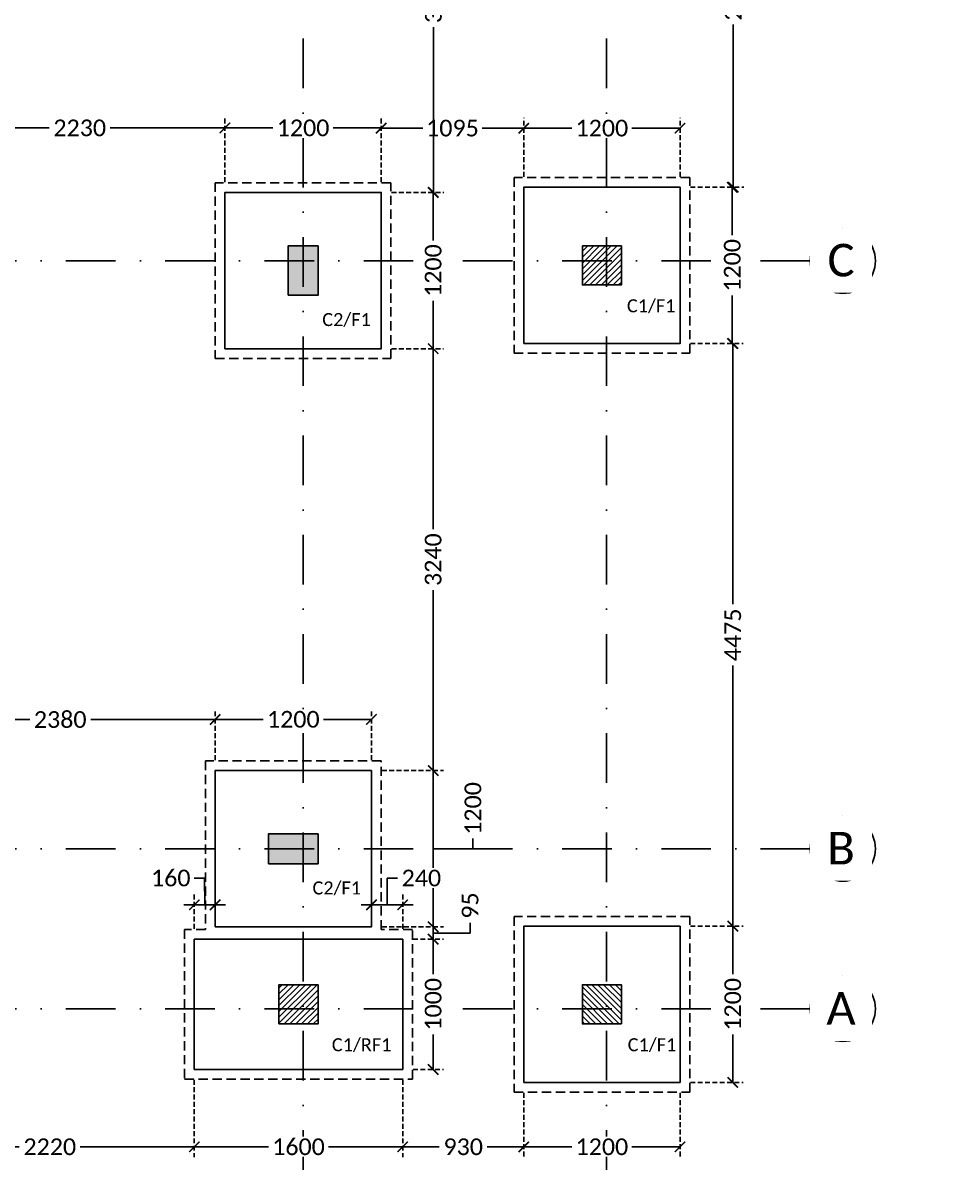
# Model space of a CAD drawing. Header units: millimetres. Extents: x -176651 to 954389, y -469666 to 486614.
# Drawn here: x 232595 to 239579, y 263822 to 272573 of the extents above; entities that cross this region are included whole.
import ezdxf
from ezdxf.xclip import XClip

# ---------------------------------------------------------------- set-up
doc = ezdxf.new("R2010")
doc.units = ezdxf.units.MM
doc.header["$LTSCALE"] = 150
doc.header["$XCLIPFRAME"] = 2
for name, pattern in [('3BHK-W(SB)$0$HIDDEN', [0.375, 0.25, -0.125]), ('DASHDOTX2', [50.8, 25.4, -12.7, 0, -12.7]), ('HIDDEN2', [4.7625, 3.175, -1.5875])]:
    doc.linetypes.add(name, pattern=pattern)
for name, color, linetype in [('ad-Column', 3, 'Continuous'), ('ad-Column Hatch', 125, 'Continuous'), ('ad-Footing line', 2, 'Continuous'), ('ad-Grid', 8, 'DASHDOTX2'), ('ad-PCC line', 8, 'HIDDEN2'), ('ad-RCC', 3, 'Continuous'), ('ad-RCC Hatch', 125, 'Continuous'), ('ad-Road', 2, 'Continuous'), ('ad-Road Hatch', 8, 'Continuous'), ('ad-Text main', 7, 'Continuous')]:
    doc.layers.add(name, color=color, linetype=linetype)
doc.layers.add('ad-External Dimensions', color=5, linetype='Continuous', true_color=0x0000ff)
doc.layers.add('ad-Foundation text', color=6, linetype='Continuous', true_color=0xff00ff)
doc.styles.get("Standard").update_dxf_attribs({"font": 'calibril.ttf'})
doc.dimstyles.new('A-75-DIM-INT (Framing)', dxfattribs={"dimscale": 100, "dimtxt": 1.6, "dimasz": 1, "dimexe": 1, "dimexo": 1, "dimgap": 0.5, "dimtad": 0, "dimdec": 0, "dimdsep": 46, "dimtxsty": 'Standard', "dimblk": 'ARCHTICK', "dimcen": 0.025, "dimclrd": 5, "dimclre": 5, "dimclrt": 256, "dimazin": 2, "dimtfac": 1, "dimtdec": 0, "dimtmove": 1, "dimatfit": 0, "dimldrblk": 'ARCHTICK', "dimfxl": 1, "dimfxlon": 1, "dimtfill": 1, "dimtolj": 1, "dimtzin": 0, "dimarcsym": 0})

# ---------------------------------------------------------------- blocks, each defined once
blk = doc.blocks.new('A$C4fb60e89')
at = {"layer": 'ad-Road Hatch', "ltscale": 5, "transparency": 33554687}
h = blk.add_hatch(dxfattribs=at)
h.set_pattern_fill('AR-HBONE', color=256, scale=15)
h.set_pattern_definition([(45, (-193247.7, -428758.8), (0, 2155.2615), [4572, -1524]), (135, (-192170.1, -427681.1), (2e-13, 2155.2615), [4572, -1524])])
h.paths.add_polyline_path([(175594.5, -250241), (169177.9, -249341.1), (167473.5, -249057.1), (167473.5, -138693.9), (101313.5, -138693.9), (101313.5, -199953.9), (101307.7, -237994.6), (101040.4, -268291), (101007.7, -280967.7), (101066.4, -293683.6), (101242.5, -311127.2), (100909.9, -319343.6), (100949.1, -333937.5), (100668.7, -366959.6), (100727.3, -390982.9), (100668.7, -404585.6), (100538.2, -420418.5), (100466.5, -428758.8), (92426.2, -427265.5), (92163.5, -427209.5), (92163.5, -321453.9), (24803.5, -321453.9), (24803.5, -412960.5), (15653.5, -411028.6), (15653.5, -321452.2), (-19535.1, -321452.2), (-34427.5, -319476.7), (-65207.4, -315394.6), (-171770.1, -301268.1), (-185853.9, -298333.1), (-193247.7, -296831.5), (-193244, -292907.6), (-191913.8, -285219.4), (-191838.8, -284678.8), (-183397.4, -286393.2), (-169722.9, -289242.8), (-53141.2, -304697.5), (-18730.1, -309262.2), (15653.3, -309262.2), (15653.5, 703.4), (24803.5, 1114.6), (24803.5, -129543.9), (92163.5, -129543.9), (92163.5, 15133.3), (101313.5, 17712.8), (101313.5, -129543.9), (167473.5, -129543.9), (167473.5, 35551.6), (175738, 37855), (175848.8, 28595.3), (175835.8, 25947.4), (175777.1, 14040.5), (175855.3, 2315.8), (175659.7, -18036.1), (175731.4, -34038.6), (175718.4, -46839.2), (175672.7, -63402.4), (175816.2, -82071.9), (175542.3, -106356), (175490.2, -124640.8), (175574.9, -145018.8), (175731.4, -168892), (175796.6, -181268.8), (175796.6, -192667.4), (175744.5, -208200.3), (175829.2, -223276.8), (175887.9, -234871.1)])
h.paths.add_polyline_path([(24803.5, -309263.9), (92163.5, -309263.9), (92163.5, -138693.9), (24803.5, -138693.9)], flags=16)
blk = doc.blocks.new("Plot's Boundary")
at = {"layer": 'ad-Road', "ltscale": 5}
blk.add_blockref('A$C4fb60e89', (191838.8, 428758.8), dxfattribs=at)
blk = doc.blocks.new('1625W_Grid')
at = {"layer": 'ad-Grid', "ltscale": 0.1}
for points in [[(12005, -3190), (12005, 15870)], [(14335, -3190), (14335, 15870)], [(15900, 4630), (-3780, 4630)], [(15900, 115), (-3780, 115)], [(15900, -1115), (-3780, -1115)]]:
    blk.add_lwpolyline(points, dxfattribs=at)
at = {"layer": 'ad-Grid', "color": 7, "linetype": 'ByBlock'}
for centre in [(16150, 4630), (16150, 115), (16150, -1115)]:
    blk.add_circle(centre, 250, dxfattribs=at)
at = {"layer": 'ad-Text main', "char_height": 250, "width": 227.385, "attachment_point": 5, "bg_fill": 2}
for s, insert in [('{\\fCalibri|b0|i0|c0|p34;C}', (16136.5, 4634)), ('{\\fCalibri|b0|i0|c0|p34;B}', (16136.5, 119)), ('{\\fCalibri|b0|i0|c0|p34;A}', (16136.5, -1111))]:
    blk.add_mtext(s, dxfattribs=dict(at, insert=insert))
blk = doc.blocks.new('zw$6AA0')
at = {"layer": 'ad-Column Hatch', "transparency": 33554687}
h = blk.add_hatch(color=256, dxfattribs=at)
h.dxf.hatch_style = 1
h.paths.add_polyline_path([(0, -230), (380, -230), (380, 0), (0, 0)])
at = {"layer": 'ad-Column'}
blk.add_lwpolyline([(0, -230), (380, -230), (380, 0), (0, 0)], close=True, dxfattribs=at)
blk = doc.blocks.new('A$C42b14ea2')
at = {"layer": 'ad-RCC Hatch', "transparency": 33554687}
h = blk.add_hatch(dxfattribs=at)
h.set_pattern_fill('ANSI31', color=256, scale=10)
h.set_pattern_definition([(45, (13250, 8645), (-22.45064, 22.45064), [])])
h.paths.add_polyline_path([(0, 0), (300, 0), (300, 300), (0, 300)])
at = {"layer": 'ad-RCC'}
blk.add_lwpolyline([(0, 0), (300, 0), (300, 300), (0, 300)], close=True, dxfattribs=at)
blk = doc.blocks.new('1625W_Columns')
at = {"layer": 'ad-Column', "xscale": -1, "rotation": 270}
blk.add_blockref('zw$6AA0', (12120, 4365), dxfattribs=at)
at = {"layer": 'ad-Column', "rotation": 179.9999999999998}
blk.add_blockref('zw$6AA0', (12120, 0), dxfattribs=at)
at = {"layer": 'ad-RCC', "rotation": 180}
blk.add_blockref('A$C42b14ea2', (14450, 4745), dxfattribs=at)
at = {"layer": 'ad-RCC'}
blk.add_blockref('A$C42b14ea2', (11820, -1230), dxfattribs=at)
at = {"layer": 'ad-RCC', "xscale": -1}
blk.add_blockref('A$C42b14ea2', (14450, -1230), dxfattribs=at)
blk = doc.blocks.new('_ArchTick')
at = {"color": 0, "linetype": 'ByBlock', "const_width": 0.15}
blk.add_lwpolyline([(-0.5, -0.5), (0.5, 0.5)], dxfattribs=at)
blk = doc.blocks.new('*D45')
at = {"layer": 'ad-External Dimensions', "linetype": '3BHK-W(SB)$0$HIDDEN', "lineweight": -2}
for p, q in [((8950, -1374.6), (8950, -2254.6)), ((11170, -1660), (11170, -2254.6))]:
    blk.add_line(p, q, dxfattribs=at)
at = {"layer": 'ad-External Dimensions', "lineweight": -2}
for p, q in [((8950, -2174.6), (9825.8, -2174.6)), ((11170, -2174.6), (10294.2, -2174.6))]:
    blk.add_line(p, q, dxfattribs=at)
at = {"layer": 'Defpoints', "color": 0}
for p in [(8950, -485), (11170, -1580), (11170, -2174.6)]:
    blk.add_point(p, dxfattribs=at)
at = {"layer": 'ad-External Dimensions', "lineweight": -2, "xscale": 80, "yscale": 80, "zscale": 80, "rotation": 180}
blk.add_blockref('_ArchTick', (8950, -2174.6), dxfattribs=at)
at = {"layer": 'ad-External Dimensions', "lineweight": -2, "xscale": 80, "yscale": 80, "zscale": 80}
blk.add_blockref('_ArchTick', (11170, -2174.6), dxfattribs=at)
at = {"layer": 'ad-External Dimensions', "insert": (10060, -2174.6), "char_height": 128, "attachment_point": 5, "bg_fill": 3, "box_fill_scale": 1.1, "bg_fill_color": 257, "bg_fill_transparency": 0}
blk.add_mtext('\\A1;2220', dxfattribs=at)
blk = doc.blocks.new('*D46')
at = {"layer": 'ad-External Dimensions', "linetype": '3BHK-W(SB)$0$HIDDEN', "lineweight": -2}
for p, q in [((11170, -1660), (11170, -2254.6)), ((12770, -1660), (12770, -2254.6))]:
    blk.add_line(p, q, dxfattribs=at)
at = {"layer": 'ad-External Dimensions', "lineweight": -2}
for p, q in [((11170, -2174.6), (11738.8, -2174.6)), ((12770, -2174.6), (12201.2, -2174.6))]:
    blk.add_line(p, q, dxfattribs=at)
at = {"layer": 'Defpoints', "color": 0}
for p in [(11170, -1580), (12770, -1580), (12770, -2174.6)]:
    blk.add_point(p, dxfattribs=at)
at = {"layer": 'ad-External Dimensions', "lineweight": -2, "xscale": 80, "yscale": 80, "zscale": 80, "rotation": 180}
blk.add_blockref('_ArchTick', (11170, -2174.6), dxfattribs=at)
at = {"layer": 'ad-External Dimensions', "lineweight": -2, "xscale": 80, "yscale": 80, "zscale": 80}
blk.add_blockref('_ArchTick', (12770, -2174.6), dxfattribs=at)
at = {"layer": 'ad-External Dimensions', "insert": (11970, -2174.6), "char_height": 128, "attachment_point": 5, "bg_fill": 3, "box_fill_scale": 1.1, "bg_fill_color": 257, "bg_fill_transparency": 0}
blk.add_mtext('\\A1;1600', dxfattribs=at)
blk = doc.blocks.new('*D47')
at = {"layer": 'ad-External Dimensions', "linetype": '3BHK-W(SB)$0$HIDDEN', "lineweight": -2}
for p, q in [((12770, -1660), (12770, -2254.6)), ((13700, -1760), (13700, -2254.6))]:
    blk.add_line(p, q, dxfattribs=at)
at = {"layer": 'ad-External Dimensions', "lineweight": -2}
for p, q in [((12770, -2174.6), (13050.1, -2174.6)), ((13700, -2174.6), (13419.9, -2174.6))]:
    blk.add_line(p, q, dxfattribs=at)
at = {"layer": 'Defpoints', "color": 0}
for p in [(12770, -1580), (13700, -1680), (13700, -2174.6)]:
    blk.add_point(p, dxfattribs=at)
at = {"layer": 'ad-External Dimensions', "lineweight": -2, "xscale": 80, "yscale": 80, "zscale": 80, "rotation": 180}
blk.add_blockref('_ArchTick', (12770, -2174.6), dxfattribs=at)
at = {"layer": 'ad-External Dimensions', "lineweight": -2, "xscale": 80, "yscale": 80, "zscale": 80}
blk.add_blockref('_ArchTick', (13700, -2174.6), dxfattribs=at)
at = {"layer": 'ad-External Dimensions', "insert": (13235, -2174.6), "char_height": 128, "attachment_point": 5, "bg_fill": 3, "box_fill_scale": 1.1, "bg_fill_color": 257, "bg_fill_transparency": 0}
blk.add_mtext('\\A1;930', dxfattribs=at)
blk = doc.blocks.new('*D48')
at = {"layer": 'ad-External Dimensions', "linetype": '3BHK-W(SB)$0$HIDDEN', "lineweight": -2}
for p, q in [((13700, -1760), (13700, -2254.6)), ((14900, -1760), (14900, -2254.6))]:
    blk.add_line(p, q, dxfattribs=at)
at = {"layer": 'ad-External Dimensions', "lineweight": -2}
for p, q in [((13700, -2174.6), (14068.8, -2174.6)), ((14900, -2174.6), (14531.2, -2174.6))]:
    blk.add_line(p, q, dxfattribs=at)
at = {"layer": 'Defpoints', "color": 0}
for p in [(13700, -1680), (14900, -1680), (14900, -2174.6)]:
    blk.add_point(p, dxfattribs=at)
at = {"layer": 'ad-External Dimensions', "lineweight": -2, "xscale": 80, "yscale": 80, "zscale": 80, "rotation": 180}
blk.add_blockref('_ArchTick', (13700, -2174.6), dxfattribs=at)
at = {"layer": 'ad-External Dimensions', "lineweight": -2, "xscale": 80, "yscale": 80, "zscale": 80}
blk.add_blockref('_ArchTick', (14900, -2174.6), dxfattribs=at)
at = {"layer": 'ad-External Dimensions', "insert": (14300, -2174.6), "char_height": 128, "attachment_point": 5, "bg_fill": 3, "box_fill_scale": 1.1, "bg_fill_color": 257, "bg_fill_transparency": 0}
blk.add_mtext('\\A1;1200', dxfattribs=at)
blk = doc.blocks.new('*D49')
at = {"layer": 'ad-External Dimensions', "linetype": '3BHK-W(SB)$0$HIDDEN', "lineweight": -2}
for p, q in [((14980, -480), (15385.2, -480)), ((14980, -1680), (15385.2, -1680))]:
    blk.add_line(p, q, dxfattribs=at)
at = {"layer": 'ad-External Dimensions', "lineweight": -2}
for p, q in [((15305.2, -480), (15305.2, -848.8)), ((15305.2, -1680), (15305.2, -1311.2))]:
    blk.add_line(p, q, dxfattribs=at)
at = {"layer": 'Defpoints', "color": 0}
for p in [(14900, -480), (14900, -1680), (15305.2, -1680)]:
    blk.add_point(p, dxfattribs=at)
at = {"layer": 'ad-External Dimensions', "lineweight": -2, "xscale": 80, "yscale": 80, "zscale": 80}
for p, rotation in [((15305.2, -480), 90), ((15305.2, -1680), 270)]:
    blk.add_blockref('_ArchTick', p, dxfattribs=dict(at, rotation=rotation))
at = {"layer": 'ad-External Dimensions', "insert": (15305.2, -1080), "char_height": 128, "attachment_point": 5, "rotation": 90, "bg_fill": 3, "box_fill_scale": 1.1, "bg_fill_color": 257, "bg_fill_transparency": 0}
blk.add_mtext('\\A1;1200', dxfattribs=at)
blk = doc.blocks.new('*D50')
at = {"layer": 'ad-External Dimensions', "linetype": '3BHK-W(SB)$0$HIDDEN', "lineweight": -2}
for p, q in [((14980, 3995), (15385.2, 3995)), ((14980, -480), (15385.2, -480))]:
    blk.add_line(p, q, dxfattribs=at)
at = {"layer": 'ad-External Dimensions', "lineweight": -2}
for p, q in [((15305.2, 3995), (15305.2, 1992.6)), ((15305.2, -480), (15305.2, 1522.4))]:
    blk.add_line(p, q, dxfattribs=at)
at = {"layer": 'Defpoints', "color": 0}
for p in [(14900, 3995), (15305.2, 3995), (14900, -480)]:
    blk.add_point(p, dxfattribs=at)
at = {"layer": 'ad-External Dimensions', "lineweight": -2, "xscale": 80, "yscale": 80, "zscale": 80}
for p, rotation in [((15305.2, 3995), 90), ((15305.2, -480), 270)]:
    blk.add_blockref('_ArchTick', p, dxfattribs=dict(at, rotation=rotation))
at = {"layer": 'ad-External Dimensions', "insert": (15305.2, 1757.5), "char_height": 128, "attachment_point": 5, "rotation": 90, "bg_fill": 3, "box_fill_scale": 1.1, "bg_fill_color": 257, "bg_fill_transparency": 0}
blk.add_mtext('\\A1;4475', dxfattribs=at)
blk = doc.blocks.new('*D67')
at = {"layer": 'ad-External Dimensions', "lineweight": -2}
for p, q in [((13004.4, -485), (13004.4, -405)), ((13004.4, -485), (13004.4, -580)), ((13288.2, -452.9), (13288.2, -532.9)), ((13288.2, -532.9), (13004.4, -532.5)), ((13004.4, -580), (13004.4, -660))]:
    blk.add_line(p, q, dxfattribs=at)
at = {"layer": 'ad-External Dimensions', "linetype": '3BHK-W(SB)$0$HIDDEN', "lineweight": -2}
for p, q in [((12610, -485), (13084.4, -485)), ((12850, -580), (13084.4, -580))]:
    blk.add_line(p, q, dxfattribs=at)
at = {"layer": 'Defpoints', "color": 0}
for p in [(12530, -485), (12770, -580), (13004.4, -580)]:
    blk.add_point(p, dxfattribs=at)
at = {"layer": 'ad-External Dimensions', "lineweight": -2, "xscale": 80, "yscale": 80, "zscale": 80}
for p, rotation in [((13004.4, -485), 270), ((13004.4, -580), 90)]:
    blk.add_blockref('_ArchTick', p, dxfattribs=dict(at, rotation=rotation))
at = {"layer": 'ad-External Dimensions', "insert": (13288.2, -321.8), "char_height": 128, "attachment_point": 5, "rotation": 90, "bg_fill": 3, "box_fill_scale": 1.1, "bg_fill_color": 257, "bg_fill_transparency": 0}
blk.add_mtext('\\A1;95', dxfattribs=at)
blk = doc.blocks.new('*D68')
at = {"layer": 'ad-External Dimensions', "linetype": '3BHK-W(SB)$0$HIDDEN', "lineweight": -2}
for p, q in [((14980, 5195), (15381.4, 5195)), ((14980, 3995), (15381.4, 3995))]:
    blk.add_line(p, q, dxfattribs=at)
at = {"layer": 'ad-External Dimensions', "lineweight": -2}
for p, q in [((15301.4, 5195), (15301.4, 4826.2)), ((15301.4, 3995), (15301.4, 4363.8))]:
    blk.add_line(p, q, dxfattribs=at)
at = {"layer": 'Defpoints', "color": 0}
for p in [(14900, 5195), (15301.4, 5195), (14900, 3995)]:
    blk.add_point(p, dxfattribs=at)
at = {"layer": 'ad-External Dimensions', "lineweight": -2, "xscale": 80, "yscale": 80, "zscale": 80}
for p, rotation in [((15301.4, 5195), 90), ((15301.4, 3995), 270)]:
    blk.add_blockref('_ArchTick', p, dxfattribs=dict(at, rotation=rotation))
at = {"layer": 'ad-External Dimensions', "insert": (15301.4, 4595), "char_height": 128, "attachment_point": 5, "rotation": 90, "bg_fill": 3, "box_fill_scale": 1.1, "bg_fill_color": 257, "bg_fill_transparency": 0}
blk.add_mtext('\\A1;1200', dxfattribs=at)
blk = doc.blocks.new('*D69')
at = {"layer": 'ad-External Dimensions', "linetype": '3BHK-W(SB)$0$HIDDEN', "lineweight": -2}
for p, q in [((14508.9, 8160), (15388.9, 8160)), ((14980, 5195), (15388.9, 5195))]:
    blk.add_line(p, q, dxfattribs=at)
at = {"layer": 'ad-External Dimensions', "lineweight": -2}
for p, q in [((15308.9, 8160), (15308.9, 6909)), ((15308.9, 5195), (15308.9, 6446))]:
    blk.add_line(p, q, dxfattribs=at)
at = {"layer": 'Defpoints', "color": 0}
for p in [(12530, 8160), (15308.9, 8160), (14900, 5195)]:
    blk.add_point(p, dxfattribs=at)
at = {"layer": 'ad-External Dimensions', "lineweight": -2, "xscale": 80, "yscale": 80, "zscale": 80}
for p, rotation in [((15308.9, 8160), 90), ((15308.9, 5195), 270)]:
    blk.add_blockref('_ArchTick', p, dxfattribs=dict(at, rotation=rotation))
at = {"layer": 'ad-External Dimensions', "insert": (15308.9, 6677.5), "char_height": 128, "attachment_point": 5, "rotation": 90, "bg_fill": 3, "box_fill_scale": 1.1, "bg_fill_color": 257, "bg_fill_transparency": 0}
blk.add_mtext('\\A1;2965', dxfattribs=at)
blk = doc.blocks.new('*D79')
at = {"layer": 'ad-External Dimensions', "linetype": '3BHK-W(SB)$0$HIDDEN', "lineweight": -2}
for p, q in [((9175, 5385), (9175, 5730.5)), ((11405, 5235), (11405, 5730.5))]:
    blk.add_line(p, q, dxfattribs=at)
at = {"layer": 'ad-External Dimensions', "lineweight": -2}
for p, q in [((9175, 5650.5), (10055.8, 5650.5)), ((11405, 5650.5), (10524.2, 5650.5))]:
    blk.add_line(p, q, dxfattribs=at)
at = {"layer": 'Defpoints', "color": 0}
for p in [(11405, 5650.5), (9175, 5305), (11405, 5155)]:
    blk.add_point(p, dxfattribs=at)
at = {"layer": 'ad-External Dimensions', "lineweight": -2, "xscale": 80, "yscale": 80, "zscale": 80, "rotation": 180}
blk.add_blockref('_ArchTick', (9175, 5650.5), dxfattribs=at)
at = {"layer": 'ad-External Dimensions', "lineweight": -2, "xscale": 80, "yscale": 80, "zscale": 80}
blk.add_blockref('_ArchTick', (11405, 5650.5), dxfattribs=at)
at = {"layer": 'ad-External Dimensions', "insert": (10290, 5650.5), "char_height": 128, "attachment_point": 5, "bg_fill": 3, "box_fill_scale": 1.1, "bg_fill_color": 257, "bg_fill_transparency": 0}
blk.add_mtext('\\A1;2230', dxfattribs=at)
blk = doc.blocks.new('*D80')
at = {"layer": 'ad-External Dimensions', "linetype": '3BHK-W(SB)$0$HIDDEN', "lineweight": -2}
for p, q in [((11405, 5235), (11405, 5730.5)), ((12605, 5235), (12605, 5730.5))]:
    blk.add_line(p, q, dxfattribs=at)
at = {"layer": 'ad-External Dimensions', "lineweight": -2}
for p, q in [((11405, 5650.5), (11773.8, 5650.5)), ((12605, 5650.5), (12236.2, 5650.5))]:
    blk.add_line(p, q, dxfattribs=at)
at = {"layer": 'Defpoints', "color": 0}
for p in [(12605, 5650.5), (11405, 5155), (12605, 5155)]:
    blk.add_point(p, dxfattribs=at)
at = {"layer": 'ad-External Dimensions', "lineweight": -2, "xscale": 80, "yscale": 80, "zscale": 80, "rotation": 180}
blk.add_blockref('_ArchTick', (11405, 5650.5), dxfattribs=at)
at = {"layer": 'ad-External Dimensions', "lineweight": -2, "xscale": 80, "yscale": 80, "zscale": 80}
blk.add_blockref('_ArchTick', (12605, 5650.5), dxfattribs=at)
at = {"layer": 'ad-External Dimensions', "insert": (12005, 5650.5), "char_height": 128, "attachment_point": 5, "bg_fill": 3, "box_fill_scale": 1.1, "bg_fill_color": 257, "bg_fill_transparency": 0}
blk.add_mtext('\\A1;1200', dxfattribs=at)
blk = doc.blocks.new('*D81')
at = {"layer": 'ad-External Dimensions', "linetype": '3BHK-W(SB)$0$HIDDEN', "lineweight": -2}
for p, q in [((12605, 5235), (12605, 5728.6)), ((13700, 5275), (13700, 5728.6))]:
    blk.add_line(p, q, dxfattribs=at)
at = {"layer": 'ad-External Dimensions', "lineweight": -2}
for p, q in [((12605, 5648.6), (12924, 5648.6)), ((13700, 5648.6), (13381, 5648.6))]:
    blk.add_line(p, q, dxfattribs=at)
at = {"layer": 'Defpoints', "color": 0}
for p in [(13700, 5648.6), (13700, 5195), (12605, 5155)]:
    blk.add_point(p, dxfattribs=at)
at = {"layer": 'ad-External Dimensions', "lineweight": -2, "xscale": 80, "yscale": 80, "zscale": 80, "rotation": 180}
blk.add_blockref('_ArchTick', (12605, 5648.6), dxfattribs=at)
at = {"layer": 'ad-External Dimensions', "lineweight": -2, "xscale": 80, "yscale": 80, "zscale": 80}
blk.add_blockref('_ArchTick', (13700, 5648.6), dxfattribs=at)
at = {"layer": 'ad-External Dimensions', "insert": (13152.5, 5648.6), "char_height": 128, "attachment_point": 5, "bg_fill": 3, "box_fill_scale": 1.1, "bg_fill_color": 257, "bg_fill_transparency": 0}
blk.add_mtext('\\A1;1095', dxfattribs=at)
blk = doc.blocks.new('*D82')
at = {"layer": 'ad-External Dimensions', "linetype": '3BHK-W(SB)$0$HIDDEN', "lineweight": -2}
for p, q in [((13700, 5275), (13700, 5728.6)), ((14900, 5275), (14900, 5728.6))]:
    blk.add_line(p, q, dxfattribs=at)
at = {"layer": 'ad-External Dimensions', "lineweight": -2}
for p, q in [((13700, 5648.6), (14068.8, 5648.6)), ((14900, 5648.6), (14531.2, 5648.6))]:
    blk.add_line(p, q, dxfattribs=at)
at = {"layer": 'Defpoints', "color": 0}
for p in [(14900, 5648.6), (13700, 5195), (14900, 5195)]:
    blk.add_point(p, dxfattribs=at)
at = {"layer": 'ad-External Dimensions', "lineweight": -2, "xscale": 80, "yscale": 80, "zscale": 80, "rotation": 180}
blk.add_blockref('_ArchTick', (13700, 5648.6), dxfattribs=at)
at = {"layer": 'ad-External Dimensions', "lineweight": -2, "xscale": 80, "yscale": 80, "zscale": 80}
blk.add_blockref('_ArchTick', (14900, 5648.6), dxfattribs=at)
at = {"layer": 'ad-External Dimensions', "insert": (14300, 5648.6), "char_height": 128, "attachment_point": 5, "bg_fill": 3, "box_fill_scale": 1.1, "bg_fill_color": 257, "bg_fill_transparency": 0}
blk.add_mtext('\\A1;1200', dxfattribs=at)
blk = doc.blocks.new('*D97')
at = {"layer": 'ad-External Dimensions', "linetype": '3BHK-W(SB)$0$HIDDEN', "lineweight": -2}
for p, q in [((8950, 795), (8950, 1186.6)), ((11330, 795), (11330, 1186.6))]:
    blk.add_line(p, q, dxfattribs=at)
at = {"layer": 'ad-External Dimensions', "lineweight": -2}
for p, q in [((8950, 1106.6), (9905.8, 1106.6)), ((11330, 1106.6), (10374.2, 1106.6))]:
    blk.add_line(p, q, dxfattribs=at)
at = {"layer": 'Defpoints', "color": 0}
for p in [(11330, 1106.6), (8950, 715), (11330, 715)]:
    blk.add_point(p, dxfattribs=at)
at = {"layer": 'ad-External Dimensions', "lineweight": -2, "xscale": 80, "yscale": 80, "zscale": 80, "rotation": 180}
blk.add_blockref('_ArchTick', (8950, 1106.6), dxfattribs=at)
at = {"layer": 'ad-External Dimensions', "lineweight": -2, "xscale": 80, "yscale": 80, "zscale": 80}
blk.add_blockref('_ArchTick', (11330, 1106.6), dxfattribs=at)
at = {"layer": 'ad-External Dimensions', "insert": (10140, 1106.6), "char_height": 128, "attachment_point": 5, "bg_fill": 3, "box_fill_scale": 1.1, "bg_fill_color": 257, "bg_fill_transparency": 0}
blk.add_mtext('\\A1;2380', dxfattribs=at)
blk = doc.blocks.new('*D98')
at = {"layer": 'ad-External Dimensions', "linetype": '3BHK-W(SB)$0$HIDDEN', "lineweight": -2}
for p, q in [((11330, 795), (11330, 1188.5)), ((12530, 795), (12530, 1188.5))]:
    blk.add_line(p, q, dxfattribs=at)
at = {"layer": 'ad-External Dimensions', "lineweight": -2}
for p, q in [((11330, 1108.5), (11698.8, 1108.5)), ((12530, 1108.5), (12161.2, 1108.5))]:
    blk.add_line(p, q, dxfattribs=at)
at = {"layer": 'Defpoints', "color": 0}
for p in [(12530, 1108.5), (11330, 715), (12530, 715)]:
    blk.add_point(p, dxfattribs=at)
at = {"layer": 'ad-External Dimensions', "lineweight": -2, "xscale": 80, "yscale": 80, "zscale": 80, "rotation": 180}
blk.add_blockref('_ArchTick', (11330, 1108.5), dxfattribs=at)
at = {"layer": 'ad-External Dimensions', "lineweight": -2, "xscale": 80, "yscale": 80, "zscale": 80}
blk.add_blockref('_ArchTick', (12530, 1108.5), dxfattribs=at)
at = {"layer": 'ad-External Dimensions', "insert": (11930, 1108.5), "char_height": 128, "attachment_point": 5, "bg_fill": 3, "box_fill_scale": 1.1, "bg_fill_color": 257, "bg_fill_transparency": 0}
blk.add_mtext('\\A1;1200', dxfattribs=at)
blk = doc.blocks.new('*D99')
at = {"layer": 'ad-External Dimensions', "linetype": '3BHK-W(SB)$0$HIDDEN', "lineweight": -2}
for p, q in [((12610, 8160), (13086.3, 8160)), ((12685, 5155), (13086.3, 5155))]:
    blk.add_line(p, q, dxfattribs=at)
at = {"layer": 'ad-External Dimensions', "lineweight": -2}
for p, q in [((13006.3, 8160), (13006.3, 6889.7)), ((13006.3, 5155), (13006.3, 6425.3))]:
    blk.add_line(p, q, dxfattribs=at)
at = {"layer": 'Defpoints', "color": 0}
for p in [(12530, 8160), (12605, 5155), (13006.3, 5155)]:
    blk.add_point(p, dxfattribs=at)
at = {"layer": 'ad-External Dimensions', "lineweight": -2, "xscale": 80, "yscale": 80, "zscale": 80}
for p, rotation in [((13006.3, 8160), 90), ((13006.3, 5155), 270)]:
    blk.add_blockref('_ArchTick', p, dxfattribs=dict(at, rotation=rotation))
at = {"layer": 'ad-External Dimensions', "insert": (13006.3, 6657.5), "char_height": 128, "attachment_point": 5, "rotation": 90, "bg_fill": 3, "box_fill_scale": 1.1, "bg_fill_color": 257, "bg_fill_transparency": 0}
blk.add_mtext('\\A1;3005', dxfattribs=at)
blk = doc.blocks.new('*D100')
at = {"layer": 'ad-External Dimensions', "linetype": '3BHK-W(SB)$0$HIDDEN', "lineweight": -2}
for p, q in [((12685, 5155), (13084.4, 5155)), ((12685, 3955), (13084.4, 3955))]:
    blk.add_line(p, q, dxfattribs=at)
at = {"layer": 'ad-External Dimensions', "lineweight": -2}
for p, q in [((13004.4, 5155), (13004.4, 4786.2)), ((13004.4, 3955), (13004.4, 4323.8))]:
    blk.add_line(p, q, dxfattribs=at)
at = {"layer": 'Defpoints', "color": 0}
for p in [(12605, 5155), (12605, 3955), (13004.4, 3955)]:
    blk.add_point(p, dxfattribs=at)
at = {"layer": 'ad-External Dimensions', "lineweight": -2, "xscale": 80, "yscale": 80, "zscale": 80}
for p, rotation in [((13004.4, 5155), 90), ((13004.4, 3955), 270)]:
    blk.add_blockref('_ArchTick', p, dxfattribs=dict(at, rotation=rotation))
at = {"layer": 'ad-External Dimensions', "insert": (13004.4, 4555), "char_height": 128, "attachment_point": 5, "rotation": 90, "bg_fill": 3, "box_fill_scale": 1.1, "bg_fill_color": 257, "bg_fill_transparency": 0}
blk.add_mtext('\\A1;1200', dxfattribs=at)
blk = doc.blocks.new('*D101')
at = {"layer": 'ad-External Dimensions', "linetype": '3BHK-W(SB)$0$HIDDEN', "lineweight": -2}
for p, q in [((12610, 715), (13084.4, 715)), ((12610, -485), (13084.4, -485))]:
    blk.add_line(p, q, dxfattribs=at)
at = {"layer": 'ad-External Dimensions', "lineweight": -2}
for p, q in [((13004.4, -485), (13004.4, 715)), ((13309.9, 193.2), (13309.9, 113.2)), ((13309.9, 113.2), (13004.4, 115))]:
    blk.add_line(p, q, dxfattribs=at)
at = {"layer": 'Defpoints', "color": 0}
for p in [(12530, 715), (13004.4, 715), (12530, -485)]:
    blk.add_point(p, dxfattribs=at)
at = {"layer": 'ad-External Dimensions', "lineweight": -2, "xscale": 80, "yscale": 80, "zscale": 80}
for p, rotation in [((13004.4, 715), 90), ((13004.4, -485), 270)]:
    blk.add_blockref('_ArchTick', p, dxfattribs=dict(at, rotation=rotation))
at = {"layer": 'ad-External Dimensions', "insert": (13309.9, 424.4), "char_height": 128, "attachment_point": 5, "rotation": 90, "bg_fill": 3, "box_fill_scale": 1.1, "bg_fill_color": 257, "bg_fill_transparency": 0}
blk.add_mtext('\\A1;1200', dxfattribs=at)
blk = doc.blocks.new('*D102')
at = {"layer": 'ad-External Dimensions', "lineweight": -2}
for p, q in [((11169.3, -110.5), (11249.3, -110.5)), ((11249.3, -110.5), (11250, -315.9)), ((11170, -315.9), (11090, -315.9)), ((11170, -315.9), (11330, -315.9)), ((11330, -315.9), (11410, -315.9))]:
    blk.add_line(p, q, dxfattribs=at)
at = {"layer": 'ad-External Dimensions', "linetype": '3BHK-W(SB)$0$HIDDEN', "lineweight": -2}
for p, q in [((11170, -500), (11170, -235.9)), ((11330, -405), (11330, -235.9))]:
    blk.add_line(p, q, dxfattribs=at)
at = {"layer": 'Defpoints', "color": 0}
for p in [(11330, -315.9), (11330, -485), (11170, -580)]:
    blk.add_point(p, dxfattribs=at)
at = {"layer": 'ad-External Dimensions', "lineweight": -2, "xscale": 80, "yscale": 80, "zscale": 80}
blk.add_blockref('_ArchTick', (11170, -315.9), dxfattribs=at)
at = {"layer": 'ad-External Dimensions', "lineweight": -2, "xscale": 80, "yscale": 80, "zscale": 80, "rotation": 180}
blk.add_blockref('_ArchTick', (11330, -315.9), dxfattribs=at)
at = {"layer": 'ad-External Dimensions', "insert": (10989.1, -110.5), "char_height": 128, "attachment_point": 5, "bg_fill": 3, "box_fill_scale": 1.1, "bg_fill_color": 257, "bg_fill_transparency": 0}
blk.add_mtext('\\A1;160', dxfattribs=at)
blk = doc.blocks.new('*D103')
at = {"layer": 'ad-External Dimensions', "lineweight": -2}
for p, q in [((12650.7, -110.5), (12650, -315.9)), ((12730.7, -110.5), (12650.7, -110.5)), ((12530, -315.9), (12450, -315.9)), ((12530, -315.9), (12770, -315.9)), ((12770, -315.9), (12850, -315.9))]:
    blk.add_line(p, q, dxfattribs=at)
at = {"layer": 'ad-External Dimensions', "linetype": '3BHK-W(SB)$0$HIDDEN', "lineweight": -2}
for p, q in [((12530, -405), (12530, -235.9)), ((12770, -500), (12770, -235.9))]:
    blk.add_line(p, q, dxfattribs=at)
at = {"layer": 'Defpoints', "color": 0}
for p in [(12770, -315.9), (12530, -485), (12770, -580)]:
    blk.add_point(p, dxfattribs=at)
at = {"layer": 'ad-External Dimensions', "lineweight": -2, "xscale": 80, "yscale": 80, "zscale": 80}
blk.add_blockref('_ArchTick', (12530, -315.9), dxfattribs=at)
at = {"layer": 'ad-External Dimensions', "lineweight": -2, "xscale": 80, "yscale": 80, "zscale": 80, "rotation": 180}
blk.add_blockref('_ArchTick', (12770, -315.9), dxfattribs=at)
at = {"layer": 'ad-External Dimensions', "insert": (12913.8, -110.5), "char_height": 128, "attachment_point": 5, "bg_fill": 3, "box_fill_scale": 1.1, "bg_fill_color": 257, "bg_fill_transparency": 0}
blk.add_mtext('\\A1;240', dxfattribs=at)
blk = doc.blocks.new('*D115')
at = {"layer": 'ad-External Dimensions', "linetype": '3BHK-W(SB)$0$HIDDEN', "lineweight": -2}
for p, q in [((12850, -580), (13084.4, -580)), ((12850, -1580), (13084.4, -1580))]:
    blk.add_line(p, q, dxfattribs=at)
at = {"layer": 'ad-External Dimensions', "lineweight": -2}
for p, q in [((13004.4, -580), (13004.4, -848.8)), ((13004.4, -1580), (13004.4, -1311.2))]:
    blk.add_line(p, q, dxfattribs=at)
at = {"layer": 'Defpoints', "color": 0}
for p in [(12770, -580), (12770, -1580), (13004.4, -1580)]:
    blk.add_point(p, dxfattribs=at)
at = {"layer": 'ad-External Dimensions', "lineweight": -2, "xscale": 80, "yscale": 80, "zscale": 80}
for p, rotation in [((13004.4, -580), 90), ((13004.4, -1580), 270)]:
    blk.add_blockref('_ArchTick', p, dxfattribs=dict(at, rotation=rotation))
at = {"layer": 'ad-External Dimensions', "insert": (13004.4, -1080), "char_height": 128, "attachment_point": 5, "rotation": 90, "bg_fill": 3, "box_fill_scale": 1.1, "bg_fill_color": 257, "bg_fill_transparency": 0}
blk.add_mtext('\\A1;1000', dxfattribs=at)
blk = doc.blocks.new('*D116')
at = {"layer": 'ad-External Dimensions', "linetype": '3BHK-W(SB)$0$HIDDEN', "lineweight": -2}
for p, q in [((12685, 3955), (13084.4, 3955)), ((12610, 715), (13084.4, 715))]:
    blk.add_line(p, q, dxfattribs=at)
at = {"layer": 'ad-External Dimensions', "lineweight": -2}
for p, q in [((13004.4, 3955), (13004.4, 2570)), ((13004.4, 715), (13004.4, 2100))]:
    blk.add_line(p, q, dxfattribs=at)
at = {"layer": 'Defpoints', "color": 0}
for p in [(12605, 3955), (13004.4, 3955), (12530, 715)]:
    blk.add_point(p, dxfattribs=at)
at = {"layer": 'ad-External Dimensions', "lineweight": -2, "xscale": 80, "yscale": 80, "zscale": 80}
for p, rotation in [((13004.4, 3955), 90), ((13004.4, 715), 270)]:
    blk.add_blockref('_ArchTick', p, dxfattribs=dict(at, rotation=rotation))
at = {"layer": 'ad-External Dimensions', "insert": (13004.4, 2335), "char_height": 128, "attachment_point": 5, "rotation": 90, "bg_fill": 3, "box_fill_scale": 1.1, "bg_fill_color": 257, "bg_fill_transparency": 0}
blk.add_mtext('\\A1;3240', dxfattribs=at)
blk = doc.blocks.new('A$C26f4352e')
at = {"layer": 'ad-Foundation text', "char_height": 100, "width": 349.312, "attachment_point": 5}
for s, insert in [('\\pxt5;C1/F1', (2558.8, -9338.7)), ('\\pxt5;C2/F1', (219, -9444.5)), ('\\pxt5;C2/F1', (143.9, -13809.5)), ('\\pxt5;C1/RF1', (334.8, -15013.7)), ('\\pxt5;C1/F1', (2564.8, -15013.7))]:
    blk.add_mtext(s, dxfattribs=dict(at, insert=insert))
blk = doc.blocks.new('A$Cf8271b05')
at = {"layer": 'ad-Footing line'}
for points in [[(13700, -9395), (14900, -9395), (14900, -8195), (13700, -8195)], [(11405, -9435), (12605, -9435), (12605, -8235), (11405, -8235)], [(11330, -13875), (12530, -13875), (12530, -12675), (11330, -12675)], [(13700, -15070), (14900, -15070), (14900, -13870), (13700, -13870)], [(11170, -14970), (12770, -14970), (12770, -13970), (11170, -13970)]]:
    blk.add_lwpolyline(points, close=True, dxfattribs=at)
at = {"layer": 'ad-PCC line', "ltscale": 0.15}
for points in [[(13625, -9470), (14975, -9470), (14975, -8120), (13625, -8120)], [(11330, -9510), (12680, -9510), (12680, -8160), (11330, -8160)], [(11255, -13895), (11095, -13895), (11095, -15045), (12845, -15045), (12845, -13895), (12605, -13895), (12605, -12600), (11255, -12600)], [(13625, -15145), (14975, -15145), (14975, -13795), (13625, -13795)]]:
    blk.add_lwpolyline(points, close=True, dxfattribs=at)
blk = doc.blocks.new('A$Cfdb12340')
at = {"layer": 'ad-External Dimensions'}
for base, p1, p2, picture, middle in [((11405, 5650.5), (9175, 5305), (11405, 5155), '*D79', (10290, 5650.5)), ((11330, 1106.6), (8950, 715), (11330, 715), '*D97', (10140, 1106.6)), ((11170, -2174.6), (8950, -485), (11170, -1580), '*D45', (10060, -2174.6))]:
    dim = blk.add_linear_dim(base=base, p1=p1, p2=p2, dimstyle='A-75-DIM-INT (Framing)', override={"dimscale": 80, "dimclrd": 256, "dimclre": 256, "dimfxl": 10}, dxfattribs=at)
    dim.commit()
    dim.dimension.update_dxf_attribs({"geometry": picture, "text_midpoint": middle})
for base, p1, p2, picture, middle in [((12530, 1108.5), (11330, 715), (12530, 715), '*D98', (11930, 1108.5)), ((12770, -2174.6), (11170, -1580), (12770, -1580), '*D46', (11970, -2174.6))]:
    dim = blk.add_linear_dim(base=base, p1=p1, p2=p2, dimstyle='A-75-DIM-INT (Framing)', override={"dimscale": 80, "dimclrd": 256, "dimclre": 256, "dimfxl": 10}, dxfattribs=at)
    dim.commit()
    dim.dimension.update_dxf_attribs({"geometry": picture, "text_midpoint": middle})
dim = blk.add_linear_dim(base=(11330, -315.9), p1=(11170, -580), p2=(11330, -485), dimstyle='A-75-DIM-INT (Framing)', override={"dimscale": 80, "dimclrd": 256, "dimclre": 256, "dimfxl": 10}, dxfattribs=at)
dim.commit()
dim.dimension.update_dxf_attribs({"geometry": '*D102', "text_midpoint": (11129.3, -110.5), "dimtype": 128})
dim = blk.add_linear_dim(base=(13004.4, 715), p1=(12530, -485), p2=(12530, 715), angle=90, dimstyle='A-75-DIM-INT (Framing)', override={"dimscale": 80, "dimclrd": 256, "dimclre": 256, "dimfxl": 10}, dxfattribs=at)
dim.commit()
dim.dimension.update_dxf_attribs({"geometry": '*D101', "text_midpoint": (13309.9, 233.2), "dimtype": 128})
dim = blk.add_linear_dim(base=(13700, -2174.6), p1=(12770, -1580), p2=(13700, -1680), dimstyle='A-75-DIM-INT (Framing)', override={"dimscale": 80, "dimclrd": 256, "dimclre": 256, "dimfxl": 10}, dxfattribs=at)
dim.commit()
dim.dimension.update_dxf_attribs({"geometry": '*D47', "text_midpoint": (13235, -2174.6)})
dim = blk.add_linear_dim(base=(13004.4, -1580), p1=(12770, -580), p2=(12770, -1580), angle=90, dimstyle='A-75-DIM-INT (Framing)', override={"dimscale": 80, "dimclrd": 256, "dimclre": 256, "dimfxl": 10}, dxfattribs=at)
dim.commit()
dim.dimension.update_dxf_attribs({"geometry": '*D115', "text_midpoint": (13004.4, -1080)})
dim = blk.add_linear_dim(base=(14900, -2174.6), p1=(13700, -1680), p2=(14900, -1680), dimstyle='A-75-DIM-INT (Framing)', override={"dimscale": 80, "dimclrd": 256, "dimclre": 256, "dimfxl": 10}, dxfattribs=at)
dim.commit()
dim.dimension.update_dxf_attribs({"geometry": '*D48', "text_midpoint": (14300, -2174.6)})
dim = blk.add_linear_dim(base=(13004.4, -580), p1=(12530, -485), p2=(12770, -580), angle=90, dimstyle='A-75-DIM-INT (Framing)', override={"dimscale": 80, "dimclrd": 256, "dimclre": 256, "dimfxl": 10}, dxfattribs=at)
dim.commit()
dim.dimension.update_dxf_attribs({"geometry": '*D67', "text_midpoint": (13288.2, -412.9), "dimtype": 128})
dim = blk.add_linear_dim(base=(15305.2, -1680), p1=(14900, -480), p2=(14900, -1680), angle=90, dimstyle='A-75-DIM-INT (Framing)', override={"dimscale": 80, "dimclrd": 256, "dimclre": 256, "dimfxl": 10}, dxfattribs=at)
dim.commit()
dim.dimension.update_dxf_attribs({"geometry": '*D49', "text_midpoint": (15305.2, -1080)})
dim = blk.add_linear_dim(base=(15305.2, 3995), p1=(14900, -480), p2=(14900, 3995), angle=90, dimstyle='A-75-DIM-INT (Framing)', override={"dimscale": 80, "dimclrd": 256, "dimclre": 256, "dimfxl": 10}, dxfattribs=at)
dim.commit()
dim.dimension.update_dxf_attribs({"geometry": '*D50', "text_midpoint": (15305.2, 1757.5)})
dim = blk.add_linear_dim(base=(12770, -315.9), p1=(12530, -485), p2=(12770, -580), dimstyle='A-75-DIM-INT (Framing)', override={"dimscale": 80, "dimclrd": 256, "dimclre": 256, "dimfxl": 10}, dxfattribs=at)
dim.commit()
dim.dimension.update_dxf_attribs({"geometry": '*D103', "text_midpoint": (12770.7, -110.5), "dimtype": 128})
dim = blk.add_linear_dim(base=(15301.4, 5195), p1=(14900, 3995), p2=(14900, 5195), angle=90, dimstyle='A-75-DIM-INT (Framing)', override={"dimscale": 80, "dimclrd": 256, "dimclre": 256, "dimfxl": 10}, dxfattribs=at)
dim.commit()
dim.dimension.update_dxf_attribs({"geometry": '*D68', "text_midpoint": (15301.4, 4595)})
dim = blk.add_linear_dim(base=(15308.9, 8160), p1=(14900, 5195), p2=(12530, 8160), angle=90, dimstyle='A-75-DIM-INT (Framing)', override={"dimscale": 80, "dimclrd": 256, "dimclre": 256, "dimfxl": 10}, dxfattribs=at)
dim.commit()
dim.dimension.update_dxf_attribs({"geometry": '*D69', "text_midpoint": (15308.9, 6677.5)})
dim = blk.add_linear_dim(base=(12605, 5650.5), p1=(11405, 5155), p2=(12605, 5155), dimstyle='A-75-DIM-INT (Framing)', override={"dimscale": 80, "dimclrd": 256, "dimclre": 256, "dimfxl": 10}, dxfattribs=at)
dim.commit()
dim.dimension.update_dxf_attribs({"geometry": '*D80', "text_midpoint": (12005, 5650.5)})
dim = blk.add_linear_dim(base=(13700, 5648.6), p1=(12605, 5155), p2=(13700, 5195), dimstyle='A-75-DIM-INT (Framing)', override={"dimscale": 80, "dimclrd": 256, "dimclre": 256, "dimfxl": 10}, dxfattribs=at)
dim.commit()
dim.dimension.update_dxf_attribs({"geometry": '*D81', "text_midpoint": (13152.5, 5648.6)})
dim = blk.add_linear_dim(base=(13006.3, 5155), p1=(12530, 8160), p2=(12605, 5155), angle=90, dimstyle='A-75-DIM-INT (Framing)', override={"dimscale": 80, "dimclrd": 256, "dimclre": 256, "dimfxl": 10}, dxfattribs=at)
dim.commit()
dim.dimension.update_dxf_attribs({"geometry": '*D99', "text_midpoint": (13006.3, 6657.5)})
dim = blk.add_linear_dim(base=(14900, 5648.6), p1=(13700, 5195), p2=(14900, 5195), dimstyle='A-75-DIM-INT (Framing)', override={"dimscale": 80, "dimclrd": 256, "dimclre": 256, "dimfxl": 10}, dxfattribs=at)
dim.commit()
dim.dimension.update_dxf_attribs({"geometry": '*D82', "text_midpoint": (14300, 5648.6)})
dim = blk.add_linear_dim(base=(13004.4, 3955), p1=(12605, 5155), p2=(12605, 3955), angle=90, dimstyle='A-75-DIM-INT (Framing)', override={"dimscale": 80, "dimclrd": 256, "dimclre": 256, "dimfxl": 10}, dxfattribs=at)
dim.commit()
dim.dimension.update_dxf_attribs({"geometry": '*D100', "text_midpoint": (13004.4, 4555)})
dim = blk.add_linear_dim(base=(13004.4, 3955), p1=(12530, 715), p2=(12605, 3955), angle=90, dimstyle='A-75-DIM-INT (Framing)', override={"dimscale": 80, "dimclrd": 256, "dimclre": 256, "dimfxl": 10}, dxfattribs=at)
dim.commit()
dim.dimension.update_dxf_attribs({"geometry": '*D116', "text_midpoint": (13004.4, 2335)})

msp = doc.modelspace()

# ---------------------------------------------------------------- block references
ref = msp.add_blockref("Plot's Boundary", (0, 0))
XClip(ref).set_block_clipping_path([(211642.2775057808, 255014.8999686334), (255322.2775057808, 295064.8999686334)])

# ---------------------------------------------------------------- next in the draw order: block references
msp.add_blockref('1625W_Grid', (222742.3, 266114.9))

# ---------------------------------------------------------------- next in the draw order: block references
msp.add_blockref('1625W_Columns', (222742.3, 266114.9))

# ---------------------------------------------------------------- next in the draw order: block references
at = {"layer": 'ad-External Dimensions'}
msp.add_blockref('A$Cfdb12340', (222742.3, 266114.9), dxfattribs=at)

# ---------------------------------------------------------------- next in the draw order: block references
msp.add_blockref('A$Cf8271b05', (222742.3, 279504.9))
at = {"layer": 'ad-Foundation text'}
msp.add_blockref('A$C26f4352e', (234862.3, 279734.9), dxfattribs=at)

doc.saveas('drawing.dxf')
